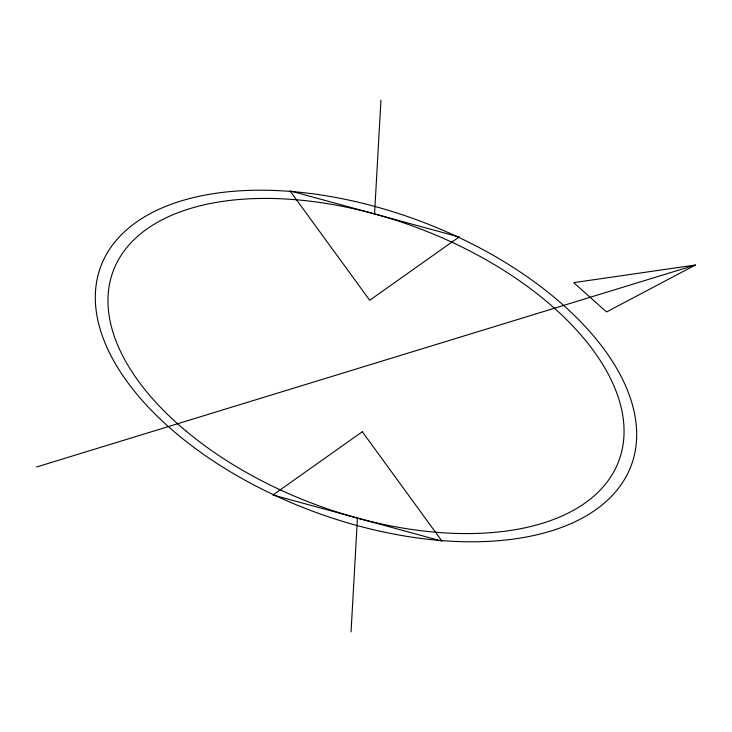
<?xml version="1.0" encoding="UTF-8"?>
<svg xmlns="http://www.w3.org/2000/svg" width="732" height="732" viewBox="0 0 732 732"><rect width="100%" height="100%" fill="white"/><g stroke="black" fill="none" stroke-linecap="round" stroke-linejoin="round"><path stroke-width="1.1" d="M351.049 631.872L357.445 518.082M374.555 213.918L380.951 100.128M695.4 265.021L606.544 311.942L573.705 282.644L695.4 265.021L36.6 466.979M459.092 236.994L369.697 300.266L290.009 190.851L459.092 236.994M362.303 431.734L272.908 495.006L441.991 541.149L362.303 431.734M186.184 431.175A270.044 147.471 20.6 0 0 616.198 467.117A270.044 147.471 20.6 0 0 295.618 199.708A270.044 147.471 20.6 0 0 186.184 431.175M177.382 434.369A283.266 154.69 20.6 0 0 628.44 472.067A283.266 154.69 20.6 0 0 292.178 191.564A283.266 154.69 20.6 0 0 177.382 434.369"/></g></svg>
